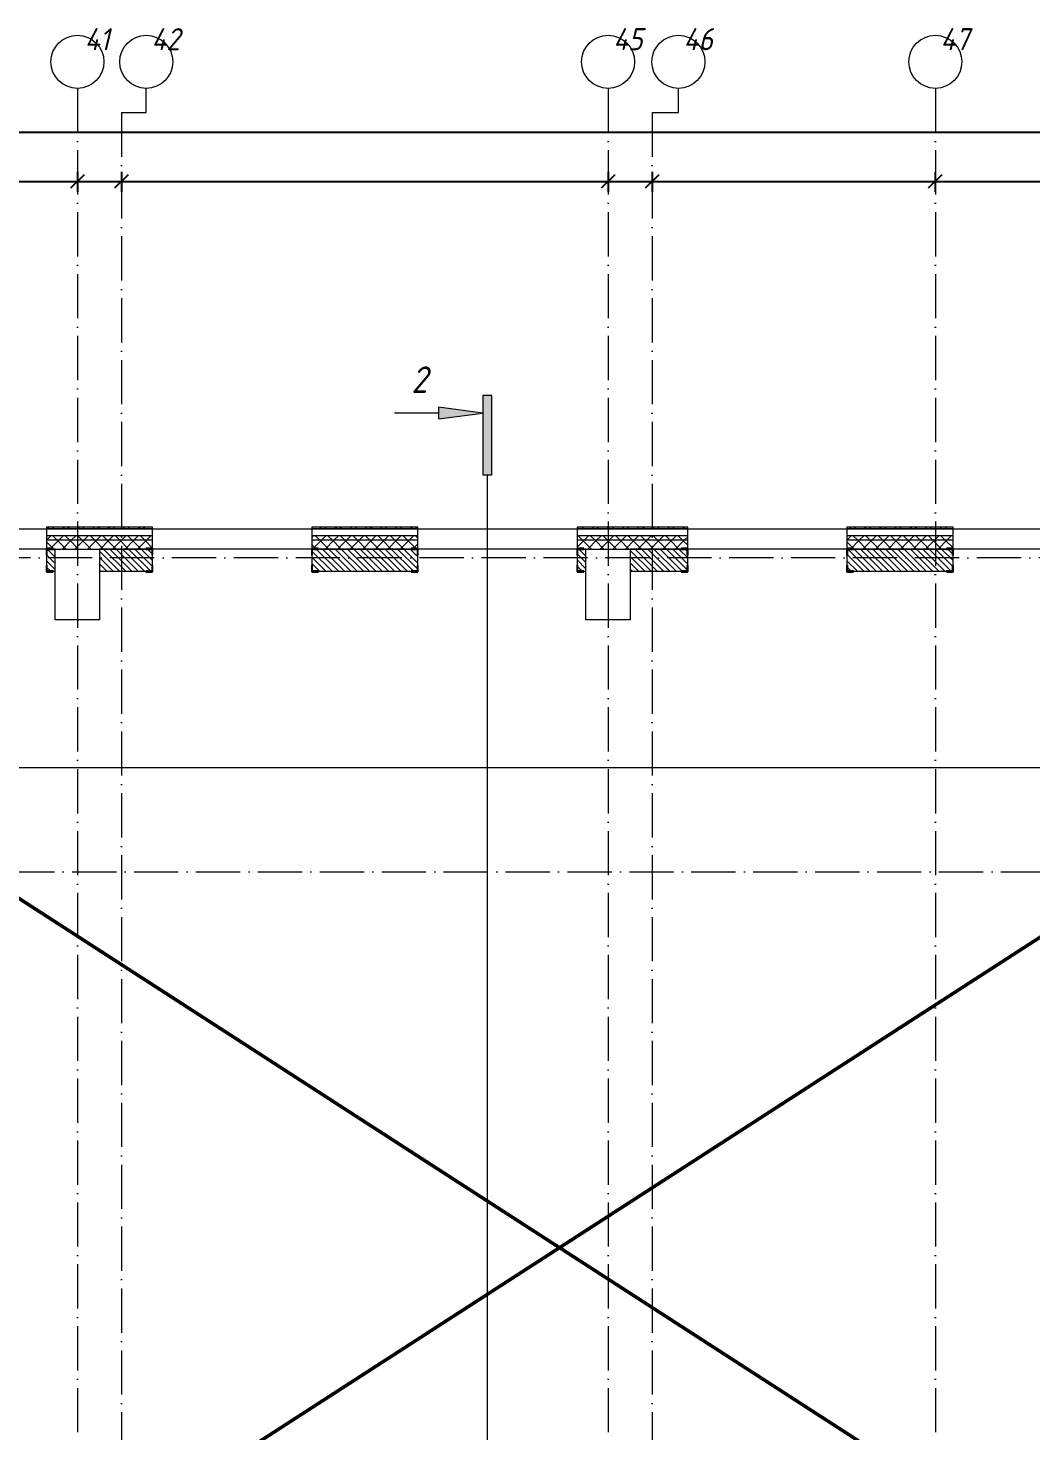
# Model space of a CAD drawing. Header units: millimetres. Extents: x -401725 to 250493, y 305116 to 802890.
# Drawn here: x 201127 to 212466, y 399248 to 415117 of the extents above; entities that cross this region are included whole.
import ezdxf

# ---------------------------------------------------------------- set-up
doc = ezdxf.new("R2010")
doc.units = ezdxf.units.MM
doc.linetypes.add('50_200_ШТРИХ_1Т_ш5_п1_п1_', pattern=[700, 500, -100, 0, -100])
for name, color, linetype, lineweight in [('A-____-____-DIMS', 7, 'Continuous', 9), ('A-DETL-____-OTLN-1', 7, 'Continuous', 50), ('A-GENM-____-MCUT', 7, 'Continuous', 25), ('A-GENM-____-OTLN-1', 7, 'Continuous', 25), ('A-WALL-____-MCUT', 7, 'Continuous', 13), ('A-WALL-____-MCUT-1', 7, 'Continuous', 9), ('A-WALL-____-OTLN', 7, 'Continuous', 9), ('A-WALL-____-PATT-1', 7, 'Continuous', 9), ('A-WALL-FNSH-MCUT-1', 7, 'Continuous', 9), ('G-____-____-SYMB', 7, 'Continuous', 9), ('S-COLS-____-OTLN', 7, 'Continuous', 9), ('S-GRID-____-IDEN', 7, 'Continuous', 9), ('S-GRID-____-OTLN', 7, 'Continuous', 9), ('S-GRID-____-OTLN-1', 7, '50_200_ШТРИХ_1Т_ш5_п1_п1_', 9)]:
    doc.layers.add(name, color=color, linetype=linetype, lineweight=lineweight)
doc.layers.add('G-____-____-SYMB-1', color=9, linetype='Continuous', lineweight=9, true_color=0x808080)
doc.styles.add('ISOCPEUR_I', font='isocpeui.ttf', dxfattribs={"width": 0.9, "height": 2.5})
doc.styles.add('ISOCPEUR_I_10', font='isocpeui.ttf', dxfattribs={"width": 0.9, "height": 180})
doc.styles.add('ISOCPEUR_I_9', font='isocpeui.ttf', dxfattribs={"width": 0.9, "height": 250})
doc.dimstyles.new('ISO-2_5_0_9К_БОЛЬШОЙ_ОСИ', dxfattribs={"dimscale": 304.8, "dimtxt": 248.995294, "dimasz": 0.492126, "dimexe": 0.393701, "dimexo": 0, "dimgap": 0, "dimtad": 1, "dimdec": 0, "dimzin": 0, "dimdsep": 46, "dimtxsty": 'ISOCPEUR_I', "dimblk1": 'OBLIQUE', "dimblk2": 'OBLIQUE', "dimsah": 1, "dimcen": 0.09, "dimdle": 0.393701, "dimazin": 0, "dimtfac": 1, "dimtdec": 4, "dimtix": 1, "dimtmove": 0, "dimatfit": 3, "dimfxl": 1, "dimtvp": 1, "dimtolj": 1, "dimtzin": 0, "dimarcsym": 2})
doc.dimstyles.new('ISO-2_5_0_9К_БОЛЬШОЙ_ОСИ_2', dxfattribs={"dimscale": 304.8, "dimtxt": 248.995294, "dimasz": 0.492126, "dimexe": 0.393701, "dimexo": 0, "dimgap": 0, "dimtad": 1, "dimdec": 0, "dimzin": 0, "dimdsep": 46, "dimtxsty": 'ISOCPEUR_I_9', "dimblk1": 'OBLIQUE', "dimblk2": 'OBLIQUE', "dimsah": 1, "dimcen": 0.09, "dimdle": 0.393701, "dimazin": 0, "dimtfac": 1, "dimtdec": 4, "dimtix": 1, "dimtmove": 2, "dimatfit": 3, "dimfxl": 1, "dimtvp": 1, "dimtolj": 1, "dimtzin": 0, "dimarcsym": 2})
pattern_1 = [(135, (144685.44, 323542.244), (-35.35534, -35.35534), [])]
pattern_2 = [(45, (144685.44, 323542.24), (-70.71068, 70.71068), []), (135, (144685.44, 323542.24), (-70.71068, -70.71068), [])]

# ---------------------------------------------------------------- blocks, each defined once
blk = doc.blocks.new('BSC_Колонна _Прямоугольная - 500х800-25984400-АР1_План отверстий 3 этажа в осях 1-64_Ю-ЯЯ')
at = {"layer": 'S-COLS-____-OTLN'}
for p, q in [((-250, 400), (250, 400)), ((-250, -150), (-250, 400)), ((250, 400), (250, -150))]:
    blk.add_line(p, q, dxfattribs=at)
blk = doc.blocks.new('Фахверк_СКБ_Уголок - 250_2160-27509414-АР1_План отверстий 3 этажа в осях 1-64_Ю-ЯЯ')
at = {"layer": 'A-GENM-____-MCUT'}
for p, q in [((200, 181), (125, 181)), ((125, 181), (125, 106)), ((131, 106), (131, 175)), ((131, 175), (200, 175)), ((200, 175), (200, 181)), ((125, 106), (131, 106)), ((131, -6), (125, -6)), ((125, -6), (125, -81)), ((125, -81), (200, -81)), ((131, -75), (131, -6)), ((200, -75), (131, -75)), ((200, -81), (200, -75))]:
    blk.add_line(p, q, dxfattribs=at)
blk = doc.blocks.new('Фахверк_СКБ_Уголок - 250_2160_1-27509452-АР1_План отверстий 3 этажа в осях 1-64_Ю-ЯЯ')
at = {"layer": 'A-GENM-____-MCUT'}
for p, q in [((200, 181), (125, 181)), ((125, 181), (125, 106)), ((131, 106), (131, 175)), ((131, 175), (200, 175)), ((200, 175), (200, 181)), ((125, 106), (131, 106)), ((131, -6), (125, -6)), ((125, -6), (125, -81)), ((125, -81), (200, -81)), ((131, -75), (131, -6)), ((200, -75), (131, -75)), ((200, -81), (200, -75))]:
    blk.add_line(p, q, dxfattribs=at)
blk = doc.blocks.new('Ось сетки - Круг_Ø6_00__ISO-2_5_0_9K_-25732049-АР1_План отверстий 3 этажа в осях 1-64_Ю-ЯЯ')
at = {"layer": 'S-GRID-____-IDEN'}
blk.add_circle((0, 0), 3, dxfattribs=at)
blk = doc.blocks.new('Разрез - Заголовок разреза-10218885-АР1_План отверстий 3 этажа в осях 1-64_Ю-ЯЯ')
at = {"layer": 'G-____-____-SYMB'}
for points in [[(0, 0.5), (0, -0.5), (-9, -0.5), (-9, 0.5)], [(-6.34, -5.5), (-7.66, -5.5), (-7, -0.5)]]:
    blk.add_hatch(color=256, dxfattribs=at).paths.add_polyline_path(points, flags=0)
for p, q in [((0, 0.5), (-9, 0.5)), ((-9, 0.5), (-9, -0.5)), ((0, -0.5), (0, 0.5)), ((-9, -0.5), (0, -0.5)), ((-7, -0.5), (-7.66, -5.5)), ((-6.34, -5.5), (-7, -0.5)), ((-7.66, -5.5), (-6.34, -5.5)), ((-7, -5.5), (-7, -10.5))]:
    blk.add_line(p, q, dxfattribs=at)
blk = doc.blocks.new('_Oblique')
at = {"color": 0, "linetype": 'ByBlock', "lineweight": -2}
blk.add_line((-0.5, -0.5), (0.5, 0.5), dxfattribs=at)
blk = doc.blocks.new('*D9663')
at = {"layer": 'A-____-____-DIMS', "color": 0, "lineweight": -2, "transparency": 16777216}
for p, q in [((199185, 413489), (199185, 413263)), ((201685, 413489), (201685, 413263)), ((199065, 413383), (201805, 413383))]:
    blk.add_line(p, q, dxfattribs=at)
at = {"layer": 'Defpoints', "color": 0, "transparency": 16777216}
for p in [(199185, 413489), (201685, 413489), (201685, 413383)]:
    blk.add_point(p, dxfattribs=at)
at = {"layer": 'A-____-____-DIMS', "color": 0, "lineweight": -2, "transparency": 16777216, "xscale": 150, "yscale": 150, "zscale": 150, "rotation": 180}
blk.add_blockref('_Oblique', (199185, 413383), dxfattribs=at)
at = {"layer": 'A-____-____-DIMS', "color": 0, "lineweight": -2, "transparency": 16777216, "xscale": 150, "yscale": 150, "zscale": 150}
blk.add_blockref('_Oblique', (201685, 413383), dxfattribs=at)
at = {"layer": 'A-____-____-DIMS', "color": 0, "transparency": 16777216, "insert": (200435, 413384), "char_height": 2.5, "width": 758.48, "attachment_point": 5, "style": 'ISOCPEUR_I'}
blk.add_mtext('\\A1;2500', dxfattribs=at)
blk = doc.blocks.new('*D9664')
at = {"layer": 'A-____-____-DIMS', "color": 0, "lineweight": -2, "transparency": 16777216}
for p, q in [((201685, 413489), (201685, 413263)), ((202185, 413489), (202185, 413263)), ((201565, 413383), (202305, 413383))]:
    blk.add_line(p, q, dxfattribs=at)
at = {"layer": 'Defpoints', "color": 0, "transparency": 16777216}
for p in [(201685, 413489), (202185, 413489), (202185, 413383)]:
    blk.add_point(p, dxfattribs=at)
at = {"layer": 'A-____-____-DIMS', "color": 0, "lineweight": -2, "transparency": 16777216, "xscale": 150, "yscale": 150, "zscale": 150, "rotation": 180}
blk.add_blockref('_Oblique', (201685, 413383), dxfattribs=at)
at = {"layer": 'A-____-____-DIMS', "color": 0, "lineweight": -2, "transparency": 16777216, "xscale": 150, "yscale": 150, "zscale": 150}
blk.add_blockref('_Oblique', (202185, 413383), dxfattribs=at)
at = {"layer": 'A-____-____-DIMS', "color": 0, "transparency": 16777216, "insert": (201935, 413384), "char_height": 2.5, "width": 568.86, "attachment_point": 5, "style": 'ISOCPEUR_I'}
blk.add_mtext('\\A1;500', dxfattribs=at)
blk = doc.blocks.new('*D9665')
at = {"layer": 'A-____-____-DIMS', "color": 0, "lineweight": -2, "transparency": 16777216}
for p, q in [((202185, 413489), (202185, 413263)), ((207685, 413489), (207685, 413263)), ((202065, 413383), (207805, 413383))]:
    blk.add_line(p, q, dxfattribs=at)
at = {"layer": 'Defpoints', "color": 0, "transparency": 16777216}
for p in [(202185, 413489), (207685, 413489), (207685, 413383)]:
    blk.add_point(p, dxfattribs=at)
at = {"layer": 'A-____-____-DIMS', "color": 0, "lineweight": -2, "transparency": 16777216, "xscale": 150, "yscale": 150, "zscale": 150, "rotation": 180}
blk.add_blockref('_Oblique', (202185, 413383), dxfattribs=at)
at = {"layer": 'A-____-____-DIMS', "color": 0, "lineweight": -2, "transparency": 16777216, "xscale": 150, "yscale": 150, "zscale": 150}
blk.add_blockref('_Oblique', (207685, 413383), dxfattribs=at)
at = {"layer": 'A-____-____-DIMS', "color": 0, "transparency": 16777216, "insert": (204935, 413384), "char_height": 2.5, "width": 758.48, "attachment_point": 5, "style": 'ISOCPEUR_I'}
blk.add_mtext('\\A1;5500', dxfattribs=at)
blk = doc.blocks.new('*D9666')
at = {"layer": 'A-____-____-DIMS', "color": 0, "lineweight": -2, "transparency": 16777216}
for p, q in [((207685, 413489), (207685, 413263)), ((208185, 413489), (208185, 413263)), ((207565, 413383), (208305, 413383))]:
    blk.add_line(p, q, dxfattribs=at)
at = {"layer": 'Defpoints', "color": 0, "transparency": 16777216}
for p in [(207685, 413489), (208185, 413489), (208185, 413383)]:
    blk.add_point(p, dxfattribs=at)
at = {"layer": 'A-____-____-DIMS', "color": 0, "lineweight": -2, "transparency": 16777216, "xscale": 150, "yscale": 150, "zscale": 150, "rotation": 180}
blk.add_blockref('_Oblique', (207685, 413383), dxfattribs=at)
at = {"layer": 'A-____-____-DIMS', "color": 0, "lineweight": -2, "transparency": 16777216, "xscale": 150, "yscale": 150, "zscale": 150}
blk.add_blockref('_Oblique', (208185, 413383), dxfattribs=at)
at = {"layer": 'A-____-____-DIMS', "color": 0, "transparency": 16777216, "insert": (207935, 413384), "char_height": 2.5, "width": 568.86, "attachment_point": 5, "style": 'ISOCPEUR_I'}
blk.add_mtext('\\A1;500', dxfattribs=at)
blk = doc.blocks.new('*D9667')
at = {"layer": 'A-____-____-DIMS', "color": 0, "lineweight": -2, "transparency": 16777216}
for p, q in [((208185, 413489), (208185, 413263)), ((211385, 413489), (211385, 413263)), ((208065, 413383), (211505, 413383))]:
    blk.add_line(p, q, dxfattribs=at)
at = {"layer": 'Defpoints', "color": 0, "transparency": 16777216}
for p in [(208185, 413489), (211385, 413489), (211385, 413383)]:
    blk.add_point(p, dxfattribs=at)
at = {"layer": 'A-____-____-DIMS', "color": 0, "lineweight": -2, "transparency": 16777216, "xscale": 150, "yscale": 150, "zscale": 150, "rotation": 180}
blk.add_blockref('_Oblique', (208185, 413383), dxfattribs=at)
at = {"layer": 'A-____-____-DIMS', "color": 0, "lineweight": -2, "transparency": 16777216, "xscale": 150, "yscale": 150, "zscale": 150}
blk.add_blockref('_Oblique', (211385, 413383), dxfattribs=at)
at = {"layer": 'A-____-____-DIMS', "color": 0, "transparency": 16777216, "insert": (209785, 413384), "char_height": 2.5, "width": 758.48, "attachment_point": 5, "style": 'ISOCPEUR_I'}
blk.add_mtext('\\A1;3200', dxfattribs=at)
blk = doc.blocks.new('*D9668')
at = {"layer": 'A-____-____-DIMS', "color": 0, "lineweight": -2, "transparency": 16777216}
for p, q in [((211385, 413489), (211385, 413263)), ((213635, 413489), (213635, 413263)), ((211265, 413383), (213755, 413383))]:
    blk.add_line(p, q, dxfattribs=at)
at = {"layer": 'Defpoints', "color": 0, "transparency": 16777216}
for p in [(211385, 413489), (213635, 413489), (213635, 413383)]:
    blk.add_point(p, dxfattribs=at)
at = {"layer": 'A-____-____-DIMS', "color": 0, "lineweight": -2, "transparency": 16777216, "xscale": 150, "yscale": 150, "zscale": 150, "rotation": 180}
blk.add_blockref('_Oblique', (211385, 413383), dxfattribs=at)
at = {"layer": 'A-____-____-DIMS', "color": 0, "lineweight": -2, "transparency": 16777216, "xscale": 150, "yscale": 150, "zscale": 150}
blk.add_blockref('_Oblique', (213635, 413383), dxfattribs=at)
at = {"layer": 'A-____-____-DIMS', "color": 0, "transparency": 16777216, "insert": (212510, 413384), "char_height": 2.5, "width": 758.48, "attachment_point": 5, "style": 'ISOCPEUR_I'}
blk.add_mtext('\\A1;2250', dxfattribs=at)
blk = doc.blocks.new('*D9678')
at = {"layer": 'A-____-____-DIMS', "color": 0, "lineweight": -2, "transparency": 16777216}
for p, q in [((142335, 414041), (142335, 413815)), ((245835, 414041), (245835, 413815)), ((142215, 413935), (193569, 413935)), ((245955, 413935), (194448, 413935))]:
    blk.add_line(p, q, dxfattribs=at)
at = {"layer": 'Defpoints', "color": 0, "transparency": 16777216}
for p in [(142335, 414041), (245835, 414041), (245835, 413935)]:
    blk.add_point(p, dxfattribs=at)
at = {"layer": 'A-____-____-DIMS', "color": 0, "lineweight": -2, "transparency": 16777216, "xscale": 150, "yscale": 150, "zscale": 150, "rotation": 180}
blk.add_blockref('_Oblique', (142335, 413935), dxfattribs=at)
at = {"layer": 'A-____-____-DIMS', "color": 0, "lineweight": -2, "transparency": 16777216, "xscale": 150, "yscale": 150, "zscale": 150}
blk.add_blockref('_Oblique', (245835, 413935), dxfattribs=at)
at = {"layer": 'A-____-____-DIMS', "color": 0, "transparency": 16777216, "insert": (193468, 414262), "char_height": 250, "width": 1080.26, "attachment_point": 1, "line_spacing_factor": 1.149209, "style": 'ISOCPEUR_I_9'}
blk.add_mtext('\\A1;103500', dxfattribs=at)

msp = doc.modelspace()

# ---------------------------------------------------------------- hatches: boundary and pattern name
at = {"layer": 'A-WALL-____-PATT-1'}
h = msp.add_hatch(dxfattribs=at)
h.set_pattern_fill('FP_6', color=256, style=0, pattern_type=2)
h.set_pattern_definition([(45, (144685.44, 323542.24), (-85.53659, 85.53659), []), (45, (144742.46, 323542.24), (-85.53659, 85.53659), [])])
h.paths.add_polyline_path([(219400.4376, 409453.2863), (219400.4376, 409473.2863), (216385.4376, 409473.2863), (216385.4376, 409453.2863), (218904.9117, 409453.2863)], flags=0)
h.paths.add_polyline_path([(213385.4376, 409453.2863), (214585.4376, 409453.2863), (214585.4376, 409473.2863), (213385.4376, 409473.2863)], flags=0)
h.paths.add_polyline_path([(208585.4376, 409453.2863), (208585.4376, 409473.2863), (207335.4376, 409473.2863), (207335.4376, 409453.2863), (208300.126, 409453.2863)], flags=0)
h.paths.add_polyline_path([(210385.4376, 409453.2863), (211585.4376, 409453.2863), (211585.4376, 409473.2863), (210385.4376, 409473.2863)], flags=0)
h.paths.add_polyline_path([(205535.4376, 409453.2863), (205535.4376, 409473.2863), (204335.4376, 409473.2863), (204335.4376, 409453.2863), (204765.1974, 409453.2863)], flags=0)
h.paths.add_polyline_path([(201335.4376, 409453.2863), (202535.4376, 409453.2863), (202535.4376, 409473.2863), (201335.4376, 409473.2863)], flags=0)
h.paths.add_polyline_path([(199535.4376, 409453.2863), (199535.4376, 409473.2863), (198335.4376, 409473.2863), (198335.4376, 409453.2863)], flags=0)
h.paths.add_polyline_path([(196535.4376, 409453.2863), (196535.4376, 409473.2863), (194850.4376, 409473.2863), (194850.4376, 409453.2863)], flags=0)
h = msp.add_hatch(dxfattribs=at)
h.set_pattern_fill('FP_4', color=256, style=0, pattern_type=2)
h.set_pattern_definition(pattern_2)
h.paths.add_polyline_path([(246165.4376, 409323.2863), (246165.4376, 409373.2863), (239185.4376, 409373.2863), (239185.4376, 409323.2863), (243649.4118, 409323.2863)], flags=0)
h.paths.add_polyline_path([(238185.4376, 409323.2863), (238185.4376, 409373.2863), (236435.4376, 409373.2863), (236435.4376, 409323.2863), (236579.5546, 409323.2863)], flags=0)
h.paths.add_polyline_path([(230510.4376, 409323.2863), (231635.4376, 409323.2863), (231635.4376, 409373.2863), (230510.4376, 409373.2863)], flags=0)
h.paths.add_polyline_path([(228710.4376, 409323.2863), (228710.4376, 409373.2863), (227585.4376, 409373.2863), (227585.4376, 409323.2863), (228625.9653, 409323.2863)], flags=0)
h.paths.add_polyline_path([(225091.0368, 409323.2863), (225785.4376, 409323.2863), (225785.4376, 409373.2863), (224735.4376, 409373.2863), (224735.4376, 409323.2863)], flags=0)
h.paths.add_polyline_path([(221735.4376, 409323.2863), (222935.4376, 409323.2863), (222935.4376, 409373.2863), (221735.4376, 409373.2863)], flags=0)
h.paths.add_polyline_path([(219935.4376, 409323.2863), (219935.4376, 409373.2863), (216385.4376, 409373.2863), (216385.4376, 409323.2863), (218904.9117, 409323.2863)], flags=0)
h.paths.add_polyline_path([(214585.4376, 409323.2863), (214585.4376, 409373.2863), (213385.4376, 409373.2863), (213385.4376, 409323.2863)], flags=0)
h.paths.add_polyline_path([(208585.4376, 409323.2863), (208585.4376, 409373.2863), (207335.4376, 409373.2863), (207335.4376, 409323.2863), (208300.126, 409323.2863)], flags=0)
h.paths.add_polyline_path([(210385.4376, 409323.2863), (211585.4376, 409323.2863), (211585.4376, 409373.2863), (210385.4376, 409373.2863)], flags=0)
h.paths.add_polyline_path([(202535.4376, 409323.2863), (202535.4376, 409373.2863), (201335.4376, 409373.2863), (201335.4376, 409323.2863)], flags=0)
h.paths.add_polyline_path([(205535.4376, 409323.2863), (205535.4376, 409373.2863), (204335.4376, 409373.2863), (204335.4376, 409323.2863), (204765.1974, 409323.2863)], flags=0)
h.paths.add_polyline_path([(199535.4376, 409323.2863), (199535.4376, 409373.2863), (198335.4376, 409373.2863), (198335.4376, 409323.2863)], flags=0)
h.paths.add_polyline_path([(196535.4376, 409323.2863), (196535.4376, 409373.2863), (194735.4376, 409373.2863), (194735.4376, 409323.2863)], flags=0)
h = msp.add_hatch(dxfattribs=at)
h.set_pattern_fill('FP_4', color=256, style=0, pattern_type=2)
h.set_pattern_definition(pattern_2)
h.paths.add_polyline_path([(246085.4376, 409223.2863), (246165.4376, 409223.2863), (246165.4376, 409323.2863), (239185.4376, 409323.2863), (239185.4376, 409223.2863), (246035.4376, 409223.2863)], flags=0)
h.paths.add_polyline_path([(238185.4376, 409223.2863), (238185.4376, 409323.2863), (236435.4376, 409323.2863), (236435.4376, 409229.2863), (236510.4376, 409229.2863), (236510.4376, 409223.2863), (237685.4376, 409223.2863)], flags=0)
h.paths.add_polyline_path([(228635.4376, 409223.2863), (228635.4376, 409229.2863), (228710.4376, 409229.2863), (228710.4376, 409323.2863), (227585.4376, 409323.2863), (227585.4376, 409223.2863), (228625.9653, 409223.2863)], flags=0)
h.paths.add_polyline_path([(231277.1618, 409223.2863), (231560.4376, 409223.2863), (231560.4376, 409229.2863), (231635.4376, 409229.2863), (231635.4376, 409323.2863), (230510.4376, 409323.2863), (230510.4376, 409229.2863), (230585.4376, 409229.2863), (230585.4376, 409223.2863)], flags=0)
h.paths.add_polyline_path([(225710.4376, 409223.2863), (225710.4376, 409229.2863), (225785.4376, 409229.2863), (225785.4376, 409323.2863), (224735.4376, 409323.2863), (224735.4376, 409229.2863), (224810.4376, 409229.2863), (224810.4376, 409223.2863), (225091.0368, 409223.2863)], flags=0)
h.paths.add_polyline_path([(222860.4376, 409223.2863), (222860.4376, 409229.2863), (222935.4376, 409229.2863), (222935.4376, 409323.2863), (221735.4376, 409323.2863), (221735.4376, 409229.2863), (221810.4376, 409229.2863), (221810.4376, 409223.2863), (222685.4376, 409223.2863)], flags=0)
h.paths.add_polyline_path([(219935.4376, 409223.2863), (219935.4376, 409323.2863), (216385.4376, 409323.2863), (216385.4376, 409229.2863), (216460.4376, 409229.2863), (216460.4376, 409223.2863), (219435.4376, 409223.2863)], flags=0)
h.paths.add_polyline_path([(213885.4376, 409223.2863), (214510.4376, 409223.2863), (214510.4376, 409229.2863), (214585.4376, 409229.2863), (214585.4376, 409323.2863), (213385.4376, 409323.2863), (213385.4376, 409223.2863)], flags=0)
h.paths.add_polyline_path([(207935.4376, 409223.2863), (208510.4376, 409223.2863), (208510.4376, 409229.2863), (208585.4376, 409229.2863), (208585.4376, 409323.2863), (207335.4376, 409323.2863), (207335.4376, 409229.2863), (207410.4376, 409229.2863), (207410.4376, 409223.2863), (207435.4376, 409223.2863)], flags=0)
h.paths.add_polyline_path([(210460.4376, 409223.2863), (211510.4376, 409223.2863), (211510.4376, 409229.2863), (211585.4376, 409229.2863), (211585.4376, 409323.2863), (210385.4376, 409323.2863), (210385.4376, 409229.2863), (210460.4376, 409229.2863)], flags=0)
h.paths.add_polyline_path([(204765.1974, 409223.2863), (205460.4376, 409223.2863), (205460.4376, 409229.2863), (205535.4376, 409229.2863), (205535.4376, 409323.2863), (204335.4376, 409323.2863), (204335.4376, 409229.2863), (204410.4376, 409229.2863), (204410.4376, 409223.2863)], flags=0)
h.paths.add_polyline_path([(202460.4376, 409223.2863), (202460.4376, 409229.2863), (202535.4376, 409229.2863), (202535.4376, 409323.2863), (201335.4376, 409323.2863), (201335.4376, 409229.2863), (201410.4376, 409229.2863), (201410.4376, 409223.2863), (201935.4376, 409223.2863)], flags=0)
h.paths.add_polyline_path([(198410.4376, 409223.2863), (199460.4376, 409223.2863), (199460.4376, 409229.2863), (199535.4376, 409229.2863), (199535.4376, 409323.2863), (198335.4376, 409323.2863), (198335.4376, 409229.2863), (198410.4376, 409229.2863)], flags=0)
h.paths.add_polyline_path([(196460.4376, 409223.2863), (196460.4376, 409229.2863), (196535.4376, 409229.2863), (196535.4376, 409323.2863), (194735.4376, 409323.2863), (194735.4376, 409223.2863), (195685.4376, 409223.2863)], flags=0)
h = msp.add_hatch(dxfattribs=at)
h.set_pattern_fill('FP_9', color=256, style=0, pattern_type=2)
h.set_pattern_definition(pattern_1)
h.paths.add_polyline_path([(201410.4376, 408973.2863), (201435.4376, 408973.2863), (201435.4376, 409223.2863), (201341.4376, 409223.2863), (201341.4376, 409154.2863), (201335.4376, 409154.2863), (201335.4376, 409042.2863), (201341.4376, 409042.2863), (201341.4376, 408973.2863)], flags=0)
h.paths.add_polyline_path([(199529.4376, 408973.2863), (199529.4376, 409042.2863), (199535.4376, 409042.2863), (199535.4376, 409154.2863), (199529.4376, 409154.2863), (199529.4376, 409223.2863), (198341.4376, 409223.2863), (198341.4376, 409154.2863), (198335.4376, 409154.2863), (198335.4376, 409042.2863), (198341.4376, 409042.2863), (198341.4376, 408973.2863), (199460.4376, 408973.2863)], flags=0)
h.paths.add_polyline_path([(196529.4376, 408973.2863), (196529.4376, 409042.2863), (196535.4376, 409042.2863), (196535.4376, 409154.2863), (196529.4376, 409154.2863), (196529.4376, 409223.2863), (195685.4376, 409223.2863), (195685.4376, 408973.2863), (196460.4376, 408973.2863)], flags=0)
h = msp.add_hatch(dxfattribs=at)
h.set_pattern_fill('FP_9', color=256, style=0, pattern_type=2)
h.set_pattern_definition(pattern_1)
h.paths.add_polyline_path([(202529.4376, 408973.2863), (202529.4376, 409042.2863), (202535.4376, 409042.2863), (202535.4376, 409154.2863), (202529.4376, 409154.2863), (202529.4376, 409223.2863), (201935.4376, 409223.2863), (201935.4376, 408973.2863), (202460.4376, 408973.2863)], flags=0)
h.paths.add_polyline_path([(205460.4376, 408973.2863), (205529.4376, 408973.2863), (205529.4376, 409042.2863), (205535.4376, 409042.2863), (205535.4376, 409154.2863), (205529.4376, 409154.2863), (205529.4376, 409223.2863), (204341.4376, 409223.2863), (204341.4376, 409154.2863), (204335.4376, 409154.2863), (204335.4376, 409042.2863), (204341.4376, 409042.2863), (204341.4376, 408973.2863), (204765.1974, 408973.2863)], flags=0)
h.paths.add_polyline_path([(207410.4376, 408973.2863), (207435.4376, 408973.2863), (207435.4376, 409223.2863), (207341.4376, 409223.2863), (207341.4376, 409154.2863), (207335.4376, 409154.2863), (207335.4376, 409042.2863), (207341.4376, 409042.2863), (207341.4376, 408973.2863)], flags=0)
h = msp.add_hatch(dxfattribs=at)
h.set_pattern_fill('FP_9', color=256, style=0, pattern_type=2)
h.set_pattern_definition(pattern_1)
h.paths.add_polyline_path([(211579.4376, 408973.2863), (211579.4376, 409042.2863), (211585.4376, 409042.2863), (211585.4376, 409154.2863), (211579.4376, 409154.2863), (211579.4376, 409223.2863), (210391.4376, 409223.2863), (210391.4376, 409154.2863), (210385.4376, 409154.2863), (210385.4376, 409042.2863), (210391.4376, 409042.2863), (210391.4376, 408973.2863), (211510.4376, 408973.2863)], flags=0)
h.paths.add_polyline_path([(208300.126, 408973.2863), (208579.4376, 408973.2863), (208579.4376, 409042.2863), (208585.4376, 409042.2863), (208585.4376, 409154.2863), (208579.4376, 409154.2863), (208579.4376, 409223.2863), (207935.4376, 409223.2863), (207935.4376, 408973.2863)], flags=0)

# ---------------------------------------------------------------- linework, layer by layer
at = {"layer": 'A-DETL-____-OTLN-1'}
for p, q in [((195685.4376, 408723.2863), (218585.4376, 393923.2863)), ((218585.4376, 408723.2863), (195685.4376, 393923.2863))]:
    msp.add_line(p, q, dxfattribs=at)
at = {"layer": 'A-WALL-____-MCUT'}
for p, q in [((202535.4376, 409453.2863), (201335.4376, 409453.2863)), ((201335.4376, 409453.2863), (201335.4376, 409229.2863)), ((202535.4376, 409229.2863), (202535.4376, 409453.2863)), ((205535.4376, 409453.2863), (204335.4376, 409453.2863)), ((204335.4376, 409453.2863), (204335.4376, 409229.2863)), ((205535.4376, 409229.2863), (205535.4376, 409453.2863)), ((208585.4376, 409453.2863), (207335.4376, 409453.2863)), ((207335.4376, 409453.2863), (207335.4376, 409229.2863)), ((208585.4376, 409229.2863), (208585.4376, 409453.2863)), ((211585.4376, 409453.2863), (210385.4376, 409453.2863)), ((210385.4376, 409453.2863), (210385.4376, 409229.2863)), ((211585.4376, 409229.2863), (211585.4376, 409453.2863)), ((201335.4376, 409154.2863), (201335.4376, 409042.2863)), ((201435.4376, 408973.2863), (201435.4376, 409223.2863)), ((201435.4376, 409223.2863), (201935.4376, 409223.2863)), ((201935.4376, 409223.2863), (201935.4376, 408973.2863)), ((202535.4376, 409042.2863), (202535.4376, 409154.2863)), ((204335.4376, 409154.2863), (204335.4376, 409042.2863)), ((205535.4376, 409042.2863), (205535.4376, 409154.2863)), ((207335.4376, 409154.2863), (207335.4376, 409042.2863)), ((207435.4376, 409223.2863), (207935.4376, 409223.2863)), ((207435.4376, 408973.2863), (207435.4376, 409223.2863)), ((207935.4376, 409223.2863), (207935.4376, 408973.2863)), ((208585.4376, 409042.2863), (208585.4376, 409154.2863)), ((210385.4376, 409154.2863), (210385.4376, 409042.2863)), ((211585.4376, 409042.2863), (211585.4376, 409154.2863)), ((201410.4376, 408973.2863), (201435.4376, 408973.2863)), ((201935.4376, 408973.2863), (202460.4376, 408973.2863)), ((204410.4376, 408973.2863), (205460.4376, 408973.2863)), ((207410.4376, 408973.2863), (207435.4376, 408973.2863)), ((207935.4376, 408973.2863), (208510.4376, 408973.2863)), ((210460.4376, 408973.2863), (211510.4376, 408973.2863))]:
    msp.add_line(p, q, dxfattribs=at)
at = {"layer": 'A-WALL-____-MCUT-1'}
for p, q in [((202535.4376, 409373.2863), (201335.4376, 409373.2863)), ((202535.4376, 409323.2863), (201335.4376, 409323.2863)), ((205535.4376, 409373.2863), (204335.4376, 409373.2863)), ((205535.4376, 409323.2863), (204335.4376, 409323.2863)), ((208585.4376, 409373.2863), (207335.4376, 409373.2863)), ((208585.4376, 409323.2863), (207335.4376, 409323.2863)), ((211585.4376, 409373.2863), (210385.4376, 409373.2863)), ((211585.4376, 409323.2863), (210385.4376, 409323.2863)), ((201435.4376, 409223.2863), (201410.4376, 409223.2863)), ((201410.4376, 409223.2863), (201435.4376, 409223.2863)), ((201935.4376, 409223.2863), (202460.4376, 409223.2863)), ((202460.4376, 409223.2863), (201935.4376, 409223.2863)), ((204410.4376, 409223.2863), (205460.4376, 409223.2863)), ((205460.4376, 409223.2863), (204410.4376, 409223.2863)), ((207410.4376, 409223.2863), (207435.4376, 409223.2863)), ((207435.4376, 409223.2863), (207410.4376, 409223.2863)), ((207935.4376, 409223.2863), (208510.4376, 409223.2863)), ((208510.4376, 409223.2863), (207935.4376, 409223.2863)), ((210460.4376, 409223.2863), (211510.4376, 409223.2863)), ((211510.4376, 409223.2863), (210460.4376, 409223.2863))]:
    msp.add_line(p, q, dxfattribs=at)
at = {"layer": 'A-WALL-____-OTLN'}
for p, q in [((199535.4376, 409453.2863), (201335.4376, 409453.2863)), ((202535.4376, 409453.2863), (204335.4376, 409453.2863)), ((205535.4376, 409453.2863), (207335.4376, 409453.2863)), ((208585.4376, 409453.2863), (210385.4376, 409453.2863)), ((211585.4376, 409453.2863), (213385.4376, 409453.2863)), ((201335.4376, 409223.2863), (199535.4376, 409223.2863)), ((204335.4376, 409223.2863), (202535.4376, 409223.2863)), ((207335.4376, 409223.2863), (205535.4376, 409223.2863)), ((210385.4376, 409223.2863), (208585.4376, 409223.2863)), ((213385.4376, 409223.2863), (211585.4376, 409223.2863))]:
    msp.add_line(p, q, dxfattribs=at)
at = {"layer": 'A-WALL-FNSH-MCUT-1'}
for p, q in [((202535.4376, 409473.2863), (201335.4376, 409473.2863)), ((201335.4376, 409473.2863), (201335.4376, 409453.2863)), ((201335.4376, 409453.2863), (202535.4376, 409453.2863)), ((202535.4376, 409453.2863), (202535.4376, 409473.2863)), ((205535.4376, 409473.2863), (204335.4376, 409473.2863)), ((204335.4376, 409473.2863), (204335.4376, 409453.2863)), ((204335.4376, 409453.2863), (205535.4376, 409453.2863)), ((205535.4376, 409453.2863), (205535.4376, 409473.2863)), ((208585.4376, 409473.2863), (207335.4376, 409473.2863)), ((207335.4376, 409473.2863), (207335.4376, 409453.2863)), ((207335.4376, 409453.2863), (208585.4376, 409453.2863)), ((208585.4376, 409453.2863), (208585.4376, 409473.2863)), ((211585.4376, 409473.2863), (210385.4376, 409473.2863)), ((210385.4376, 409473.2863), (210385.4376, 409453.2863)), ((210385.4376, 409453.2863), (211585.4376, 409453.2863)), ((211585.4376, 409453.2863), (211585.4376, 409473.2863))]:
    msp.add_line(p, q, dxfattribs=at)
at = {"layer": 'G-____-____-SYMB-1'}
for p, q in [((206319.7463, 410061.5442), (206319.7463, 376512.6204)), ((139958.3354, 406751.2969), (249153.4234, 406751.2969))]:
    msp.add_line(p, q, dxfattribs=at)
at = {"layer": 'S-GRID-____-OTLN'}
for p, q in [((202464.1435, 414161.7479), (202464.1435, 414435.0957)), ((208479.9464, 414161.7479), (208479.9464, 414435.0957)), ((202185.4376, 414161.7479), (202464.1435, 414161.7479)), ((208185.4376, 414161.7479), (208479.9464, 414161.7479))]:
    msp.add_line(p, q, dxfattribs=at)
at = {"layer": 'S-GRID-____-OTLN-1'}
for p, q in [((201685.4376, 414435.0957), (201685.4376, 376433.8321)), ((207685.4376, 414435.0957), (207685.4376, 376433.8321)), ((211385.4376, 414435.0957), (211385.4376, 376433.8321)), ((202185.4376, 414161.7479), (202185.4376, 376581.7685)), ((208185.4376, 414161.7479), (208185.4376, 376576.8145)), ((248759.8442, 409123.2863), (140016.6674, 409123.2863)), ((140016.6674, 405573.2863), (248759.8442, 405573.2863))]:
    msp.add_line(p, q, dxfattribs=at)

# ---------------------------------------------------------------- block references
at = {"layer": 'A-GENM-____-OTLN-1'}
for name, p in [('Фахверк_СКБ_Уголок - 250_2160_1-27509452-АР1_План отверстий 3 этажа в осях 1-64_Ю-ЯЯ', (201210.4376, 409048.2863)), ('Фахверк_СКБ_Уголок - 250_2160-27509414-АР1_План отверстий 3 этажа в осях 1-64_Ю-ЯЯ', (204210.4376, 409048.2863)), ('Фахверк_СКБ_Уголок - 250_2160_1-27509452-АР1_План отверстий 3 этажа в осях 1-64_Ю-ЯЯ', (207210.4376, 409048.2863)), ('Фахверк_СКБ_Уголок - 250_2160-27509414-АР1_План отверстий 3 этажа в осях 1-64_Ю-ЯЯ', (210260.4376, 409048.2863))]:
    msp.add_blockref(name, p, dxfattribs=at)
at = {"layer": 'A-GENM-____-OTLN-1', "rotation": 180}
for p in [(202660.4376, 409148.2863), (205660.4376, 409148.2863), (208710.4376, 409148.2863), (211710.4376, 409148.2863)]:
    msp.add_blockref('Фахверк_СКБ_Уголок - 250_2160-27509414-АР1_План отверстий 3 этажа в осях 1-64_Ю-ЯЯ', p, dxfattribs=at)
at = {"layer": 'G-____-____-SYMB', "xscale": 99.99999999999993, "yscale": 99.99999999999993, "zscale": 99.99999999999993, "rotation": 269.9999999999996}
msp.add_blockref('Разрез - Заголовок разреза-10218885-АР1_План отверстий 3 этажа в осях 1-64_Ю-ЯЯ', (206319.7463, 410061.5442), dxfattribs=at)
at = {"layer": 'S-COLS-____-OTLN', "rotation": 180}
for p in [(201685.4376, 408823.2863), (207685.4376, 408823.2863)]:
    msp.add_blockref('BSC_Колонна _Прямоугольная - 500х800-25984400-АР1_План отверстий 3 этажа в осях 1-64_Ю-ЯЯ', p, dxfattribs=at)
at = {"layer": 'S-GRID-____-IDEN', "xscale": 99.99999999999993, "yscale": 99.99999999999993, "zscale": 99.99999999999993, "rotation": 180}
for p in [(201685.4376, 414735.0957), (202464.1435, 414735.0957), (207685.4376, 414735.0957), (208479.9464, 414735.0957), (211385.4376, 414735.0957)]:
    msp.add_blockref('Ось сетки - Круг_Ø6_00__ISO-2_5_0_9K_-25732049-АР1_План отверстий 3 этажа в осях 1-64_Ю-ЯЯ', p, dxfattribs=at)

# ---------------------------------------------------------------- texts
at = {"layer": 'G-____-____-SYMB', "insert": (205459.117, 411290.1337), "char_height": 300, "width": 256.54, "attachment_point": 1, "style": 'ISOCPEUR_I_10'}
msp.add_mtext('\\fISOCPEUR|b0|i1|c204|p34|;2', dxfattribs=at)
at = {"layer": 'S-GRID-____-IDEN', "char_height": 250, "attachment_point": 1, "style": 'ISOCPEUR_I_9'}
for s, insert, width in [('41', (201767.5811, 415116.2831), 367.974562), ('42', (202522.437, 415116.2831), 425.696062), ('45', (207743.7311, 415116.2831), 425.696062), ('46', (208538.2398, 415116.2831), 425.696062), ('47', (211443.7311, 415116.2831), 425.696062)]:
    msp.add_mtext(s, dxfattribs=dict(at, insert=insert, width=width))

# ---------------------------------------------------------------- dimensions: what is measured, and where the dimension line sits
at = {"layer": 'A-____-____-DIMS'}
dim = msp.add_linear_dim(base=(245835.4376, 413934.9129), p1=(142335.4376, 414040.9789), p2=(245835.4376, 414040.9789), dimstyle='ISO-2_5_0_9К_БОЛЬШОЙ_ОСИ_2', override={"dimpost": '<>', "dimfxl": 103500}, dxfattribs=at)
dim.commit()
dim.dimension.update_dxf_attribs({"geometry": '*D9678', "text_midpoint": (194008.2879, 414094.8602), "dimtype": 160})
for base, p1, p2, override, picture, middle in [((201685.4376, 413382.6936), (199185.4376, 413488.7596), (201685.4376, 413488.7596), {"dimpost": '<>', "dimfxl": 2500}, '*D9663', (200435.4376, 413383.9436)), ((202185.4376, 413382.6936), (201685.4376, 413488.7596), (202185.4376, 413488.7596), {"dimpost": '<>', "dimfxl": 500}, '*D9664', (201935.4376, 413383.9436)), ((207685.4376, 413382.6936), (202185.4376, 413488.7596), (207685.4376, 413488.7596), {"dimpost": '<>', "dimfxl": 5500}, '*D9665', (204935.4376, 413383.9436)), ((208185.4376, 413382.6936), (207685.4376, 413488.7596), (208185.4376, 413488.7596), {"dimpost": '<>', "dimfxl": 500}, '*D9666', (207935.4376, 413383.9436)), ((211385.4376, 413382.6936), (208185.4376, 413488.7596), (211385.4376, 413488.7596), {"dimpost": '<>', "dimfxl": 3200}, '*D9667', (209785.4376, 413383.9436)), ((213635.4376, 413382.6936), (211385.4376, 413488.7596), (213635.4376, 413488.7596), {"dimpost": '<>', "dimfxl": 2250}, '*D9668', (212510.4376, 413383.9436))]:
    dim = msp.add_linear_dim(base=base, p1=p1, p2=p2, dimstyle='ISO-2_5_0_9К_БОЛЬШОЙ_ОСИ', override=override, dxfattribs=at)
    dim.commit()
    dim.dimension.update_dxf_attribs({"geometry": picture, "text_midpoint": middle})

doc.saveas('drawing.dxf')
